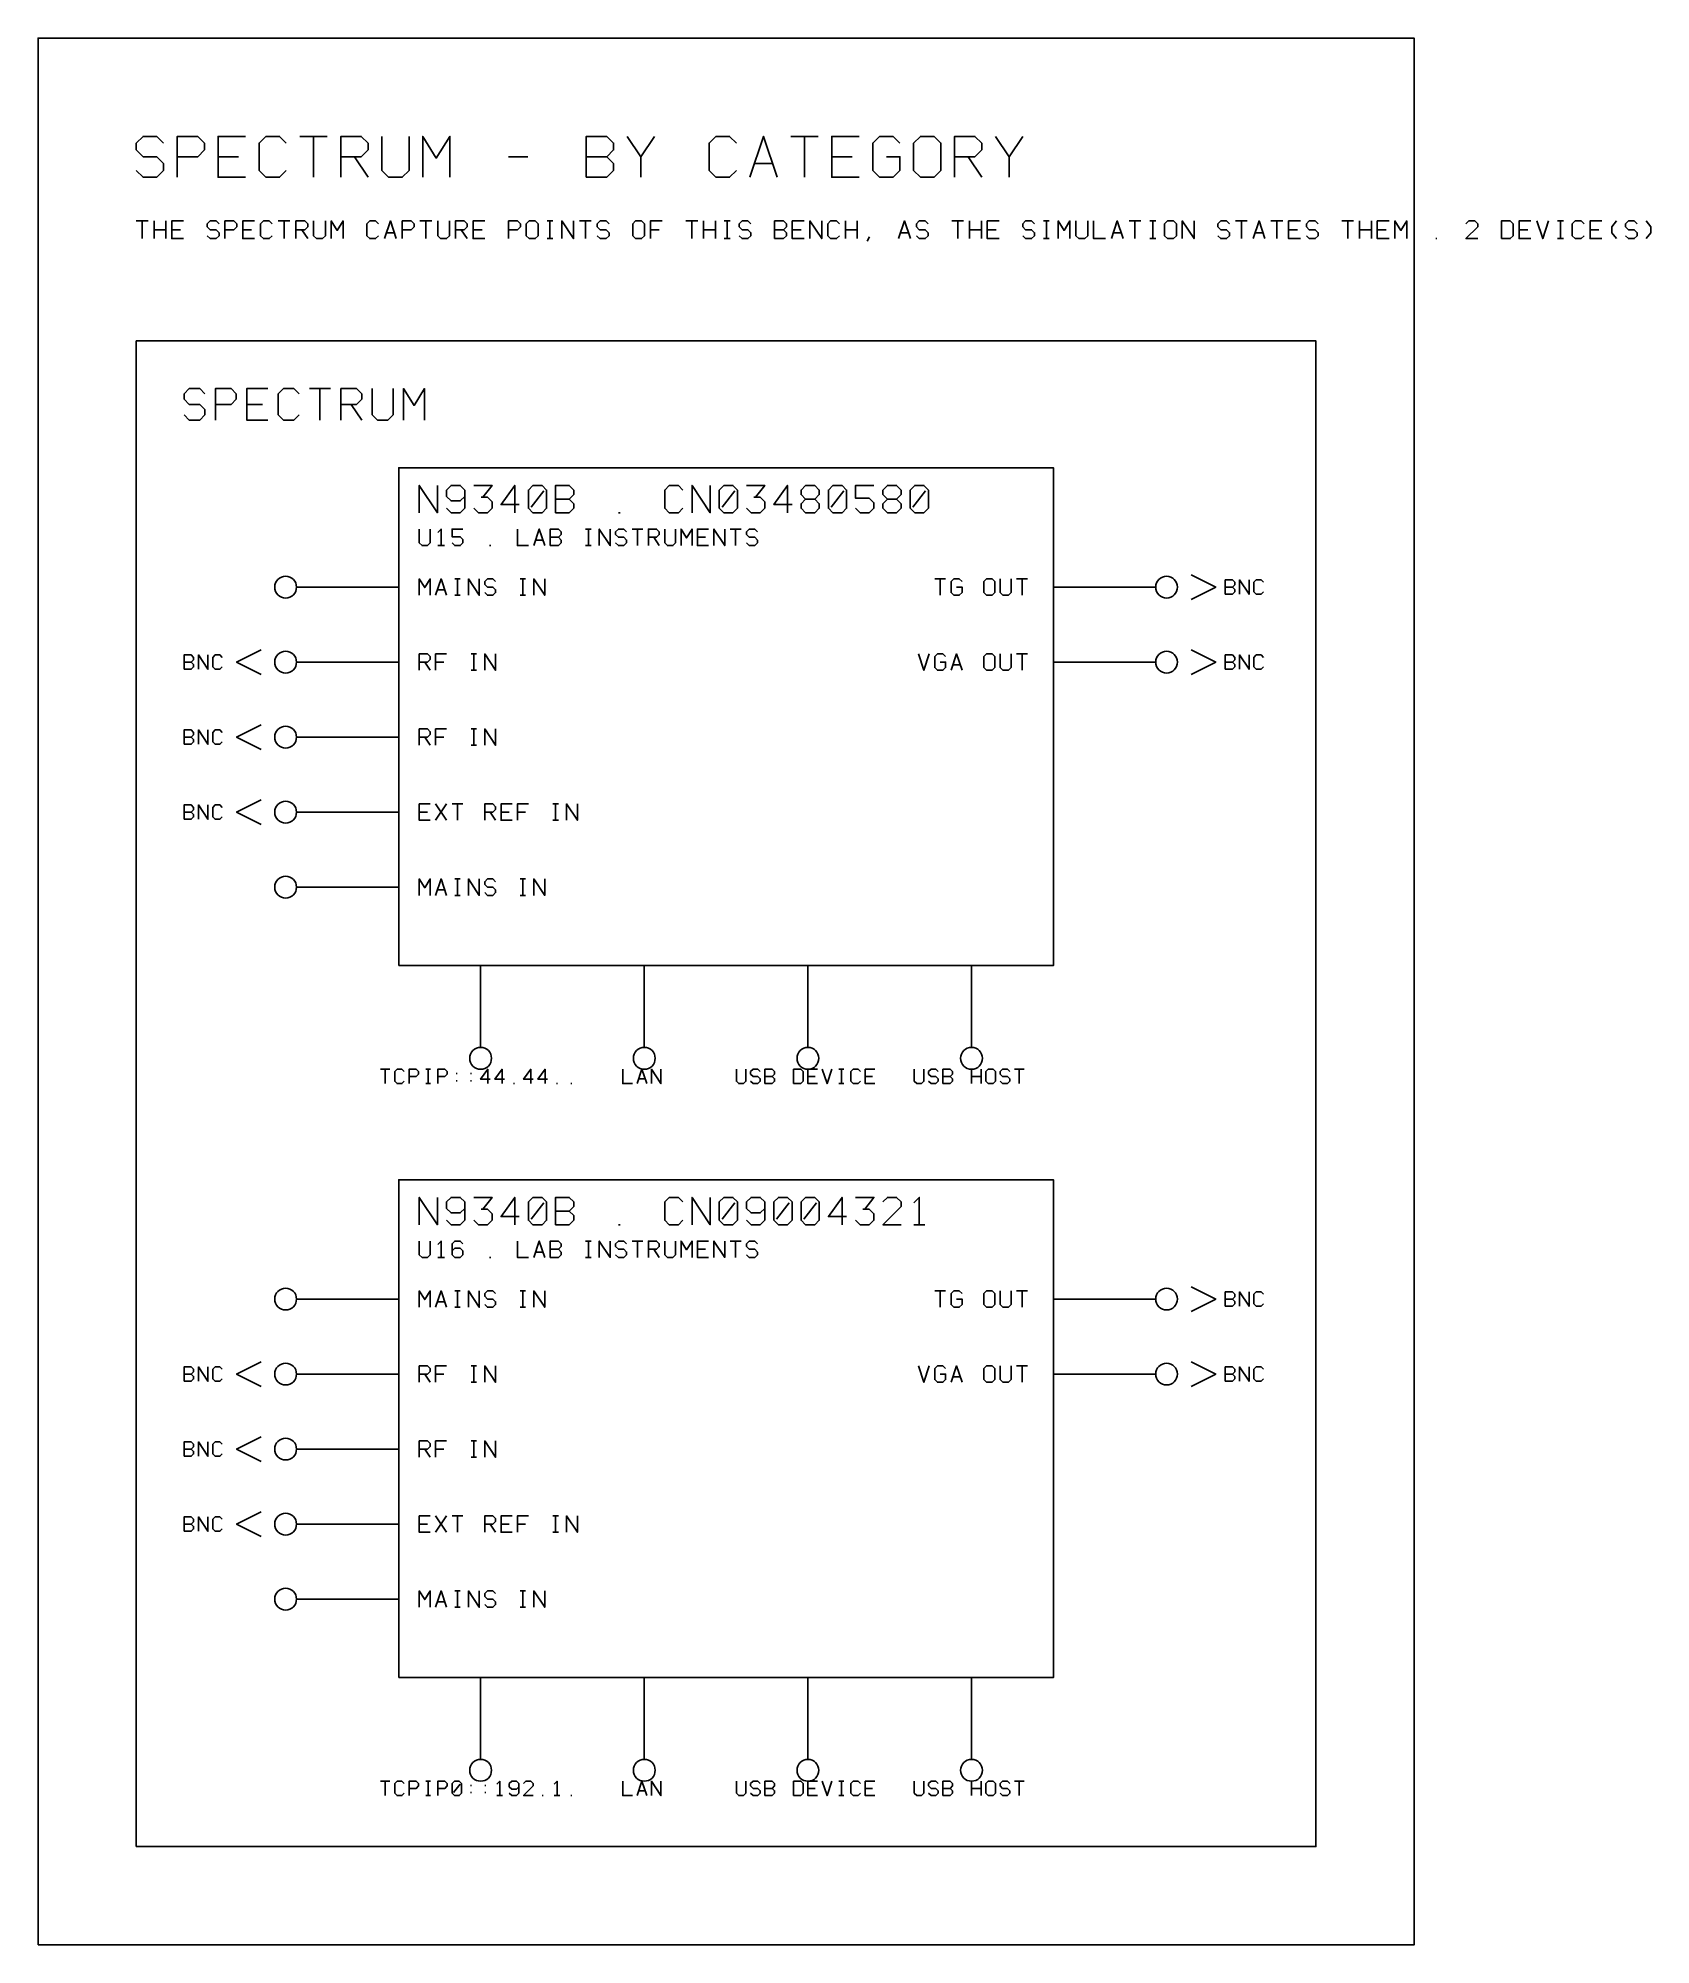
# Model space of a CAD drawing. Header units: millimetres. Extents: x 10 to 246, y 10 to 289.
import ezdxf

# ---------------------------------------------------------------- set-up
doc = ezdxf.new("R2010")
doc.units = ezdxf.units.MM
for name, color, linetype, lineweight in [('DEVICE', 7, 'CONTINUOUS', 25), ('GROUP', 6, 'CONTINUOUS', 25), ('LABEL', 8, 'CONTINUOUS', 25), ('POINT', 4, 'CONTINUOUS', 25), ('PORT_BUS', 5, 'CONTINUOUS', 25), ('PORT_IN', 3, 'CONTINUOUS', 25), ('PORT_OUT', 30, 'CONTINUOUS', 25), ('PORTAL', 2, 'CONTINUOUS', 25), ('SHEET', 7, 'CONTINUOUS', 25)]:
    doc.layers.add(name, color=color, linetype=linetype, lineweight=lineweight)

msp = doc.modelspace()

# ---------------------------------------------------------------- linework, layer by layer
at = {"layer": 'DEVICE'}
for points in [[(62.5, 153.2), (158.5, 153.2), (158.5, 226.2), (62.5, 226.2)], [(62.5, 48.8), (158.5, 48.8), (158.5, 121.8), (62.5, 121.8)]]:
    msp.add_lwpolyline(points, close=True, dxfattribs=at)
at = {"layer": 'GROUP'}
msp.add_lwpolyline([(24, 24), (197, 24), (197, 244.8), (24, 244.8)], close=True, dxfattribs=at)
for points in [[(34.066667, 237.033333), (33.3, 237.8), (31.766667, 237.8), (31, 237.033333), (31, 236.266667), (31.766667, 235.5), (33.3, 235.5), (34.066667, 234.733333), (34.066667, 233.966667), (33.3, 233.2), (31.766667, 233.2), (31, 233.966667)], [(35.6, 233.2), (35.6, 237.8), (37.9, 237.8), (38.666667, 237.033333), (38.666667, 236.266667), (37.9, 235.5), (35.6, 235.5)], [(43.266667, 237.8), (40.2, 237.8), (40.2, 233.2), (43.266667, 233.2)], [(47.866667, 237.033333), (47.1, 237.8), (45.566667, 237.8), (44.8, 237.033333), (44.8, 233.966667), (45.566667, 233.2), (47.1, 233.2), (47.866667, 233.966667)], [(49.4, 237.8), (52.466667, 237.8)], [(50.933333, 237.8), (50.933333, 233.2)], [(54, 233.2), (54, 237.8), (56.3, 237.8), (57.066667, 237.033333), (57.066667, 236.266667), (56.3, 235.5), (54, 235.5)], [(58.6, 237.8), (58.6, 233.966667), (59.366667, 233.2), (60.9, 233.2), (61.666667, 233.966667), (61.666667, 237.8)], [(63.2, 233.2), (63.2, 237.8), (64.733333, 235.346667), (66.266667, 237.8), (66.266667, 233.2)], [(40.2, 235.5), (42.5, 235.5)], [(55.533333, 235.5), (57.066667, 233.2)]]:
    msp.add_lwpolyline(points, dxfattribs=at)
at = {"layer": 'LABEL'}
for points in [[(65.5, 219.6), (65.5, 223.6), (68.166667, 219.6), (68.166667, 223.6)], [(69.5, 220.266667), (70.166667, 219.6), (71.5, 219.6), (72.166667, 220.266667), (72.166667, 222.933333), (71.5, 223.6), (70.166667, 223.6), (69.5, 222.933333), (69.5, 222), (70.166667, 221.333333), (71.5, 221.333333), (72.166667, 222)], [(73.5, 223.6), (76.166667, 223.6), (74.833333, 221.866667)], [(74.566667, 221.866667), (75.5, 221.866667), (76.166667, 221.2), (76.166667, 220.266667), (75.5, 219.6), (74.166667, 219.6), (73.5, 220.266667)], [(79.5, 219.6), (79.5, 223.6), (77.5, 220.8), (80.166667, 220.8)], [(82.166667, 219.6), (83.5, 219.6), (84.166667, 220.266667), (84.166667, 222.933333), (83.5, 223.6), (82.166667, 223.6), (81.5, 222.933333), (81.5, 220.266667), (82.166667, 219.6)], [(81.9, 220.4), (83.766667, 222.8)], [(85.5, 219.6), (85.5, 223.6), (87.5, 223.6), (88.166667, 222.933333), (88.166667, 222.266667), (87.5, 221.6), (85.5, 221.6)], [(87.5, 221.6), (88.166667, 220.933333), (88.166667, 220.266667), (87.5, 219.6), (85.5, 219.6)], [(104.166667, 222.933333), (103.5, 223.6), (102.166667, 223.6), (101.5, 222.933333), (101.5, 220.266667), (102.166667, 219.6), (103.5, 219.6), (104.166667, 220.266667)], [(105.5, 219.6), (105.5, 223.6), (108.166667, 219.6), (108.166667, 223.6)], [(110.166667, 219.6), (111.5, 219.6), (112.166667, 220.266667), (112.166667, 222.933333), (111.5, 223.6), (110.166667, 223.6), (109.5, 222.933333), (109.5, 220.266667), (110.166667, 219.6)], [(109.9, 220.4), (111.766667, 222.8)], [(113.5, 223.6), (116.166667, 223.6), (114.833333, 221.866667)], [(114.566667, 221.866667), (115.5, 221.866667), (116.166667, 221.2), (116.166667, 220.266667), (115.5, 219.6), (114.166667, 219.6), (113.5, 220.266667)], [(119.5, 219.6), (119.5, 223.6), (117.5, 220.8), (120.166667, 220.8)], [(122.166667, 221.6), (121.5, 222.266667), (121.5, 222.933333), (122.166667, 223.6), (123.5, 223.6), (124.166667, 222.933333), (124.166667, 222.266667), (123.5, 221.6), (122.166667, 221.6), (121.5, 220.933333), (121.5, 220.266667), (122.166667, 219.6), (123.5, 219.6), (124.166667, 220.266667), (124.166667, 220.933333), (123.5, 221.6)], [(126.166667, 219.6), (127.5, 219.6), (128.166667, 220.266667), (128.166667, 222.933333), (127.5, 223.6), (126.166667, 223.6), (125.5, 222.933333), (125.5, 220.266667), (126.166667, 219.6)], [(125.9, 220.4), (127.766667, 222.8)], [(132.166667, 223.6), (129.5, 223.6), (129.5, 221.733333), (131.5, 221.733333), (132.166667, 221.066667), (132.166667, 220.266667), (131.5, 219.6), (130.166667, 219.6), (129.5, 220.266667)], [(134.166667, 221.6), (133.5, 222.266667), (133.5, 222.933333), (134.166667, 223.6), (135.5, 223.6), (136.166667, 222.933333), (136.166667, 222.266667), (135.5, 221.6), (134.166667, 221.6), (133.5, 220.933333), (133.5, 220.266667), (134.166667, 219.6), (135.5, 219.6), (136.166667, 220.266667), (136.166667, 220.933333), (135.5, 221.6)], [(138.166667, 219.6), (139.5, 219.6), (140.166667, 220.266667), (140.166667, 222.933333), (139.5, 223.6), (138.166667, 223.6), (137.5, 222.933333), (137.5, 220.266667), (138.166667, 219.6)], [(137.9, 220.4), (139.766667, 222.8)], [(94.7, 219.6), (94.966667, 219.6)], [(65.5, 217.2), (65.5, 215.2), (65.9, 214.8), (66.7, 214.8), (67.1, 215.2), (67.1, 217.2)], [(68.22, 216.72), (68.7, 217.2), (68.7, 214.8)], [(71.9, 217.2), (70.3, 217.2), (70.3, 216.08), (71.5, 216.08), (71.9, 215.68), (71.9, 215.2), (71.5, 214.8), (70.7, 214.8), (70.3, 215.2)], [(79.9, 217.2), (79.9, 214.8), (81.5, 214.8)], [(82.3, 214.8), (83.1, 217.2), (83.9, 214.8)], [(82.58, 215.6), (83.62, 215.6)], [(84.7, 214.8), (84.7, 217.2), (85.9, 217.2), (86.3, 216.8), (86.3, 216.4), (85.9, 216), (84.7, 216)], [(85.9, 216), (86.3, 215.6), (86.3, 215.2), (85.9, 214.8), (84.7, 214.8)], [(89.9, 217.2), (90.7, 217.2)], [(90.3, 214.8), (90.3, 217.2)], [(91.9, 214.8), (91.9, 217.2), (93.5, 214.8), (93.5, 217.2)], [(95.9, 216.8), (95.5, 217.2), (94.7, 217.2), (94.3, 216.8), (94.3, 216.4), (94.7, 216), (95.5, 216), (95.9, 215.6), (95.9, 215.2), (95.5, 214.8), (94.7, 214.8), (94.3, 215.2)], [(96.7, 217.2), (98.3, 217.2)], [(97.5, 217.2), (97.5, 214.8)], [(99.1, 214.8), (99.1, 217.2), (100.3, 217.2), (100.7, 216.8), (100.7, 216.4), (100.3, 216), (99.1, 216)], [(99.9, 216), (100.7, 214.8)], [(101.5, 217.2), (101.5, 215.2), (101.9, 214.8), (102.7, 214.8), (103.1, 215.2), (103.1, 217.2)], [(103.9, 214.8), (103.9, 217.2), (104.7, 215.92), (105.5, 217.2), (105.5, 214.8)], [(107.9, 217.2), (106.3, 217.2), (106.3, 214.8), (107.9, 214.8)], [(106.3, 216), (107.5, 216)], [(108.7, 214.8), (108.7, 217.2), (110.3, 214.8), (110.3, 217.2)], [(111.1, 217.2), (112.7, 217.2)], [(111.9, 217.2), (111.9, 214.8)], [(115.1, 216.8), (114.7, 217.2), (113.9, 217.2), (113.5, 216.8), (113.5, 216.4), (113.9, 216), (114.7, 216), (115.1, 215.6), (115.1, 215.2), (114.7, 214.8), (113.9, 214.8), (113.5, 215.2)], [(68.22, 214.8), (69.18, 214.8)], [(75.82, 214.8), (75.98, 214.8)], [(89.9, 214.8), (90.7, 214.8)], [(65.5, 207.5), (65.5, 209.9), (66.3, 208.62), (67.1, 209.9), (67.1, 207.5)], [(67.9, 207.5), (68.7, 209.9), (69.5, 207.5)], [(70.7, 209.9), (71.5, 209.9)], [(71.1, 207.5), (71.1, 209.9)], [(72.7, 207.5), (72.7, 209.9), (74.3, 207.5), (74.3, 209.9)], [(76.7, 209.5), (76.3, 209.9), (75.5, 209.9), (75.1, 209.5), (75.1, 209.1), (75.5, 208.7), (76.3, 208.7), (76.7, 208.3), (76.7, 207.9), (76.3, 207.5), (75.5, 207.5), (75.1, 207.9)], [(80.3, 209.9), (81.1, 209.9)], [(80.7, 207.5), (80.7, 209.9)], [(82.3, 207.5), (82.3, 209.9), (83.9, 207.5), (83.9, 209.9)], [(141.1, 209.9), (142.7, 209.9)], [(141.9, 209.9), (141.9, 207.5)], [(145.1, 209.5), (144.7, 209.9), (143.9, 209.9), (143.5, 209.5), (143.5, 207.9), (143.9, 207.5), (144.7, 207.5), (145.1, 207.9), (145.1, 208.7), (144.3, 208.7)], [(148.7, 207.5), (149.5, 207.5), (149.9, 207.9), (149.9, 209.5), (149.5, 209.9), (148.7, 209.9), (148.3, 209.5), (148.3, 207.9), (148.7, 207.5)], [(150.7, 209.9), (150.7, 207.9), (151.1, 207.5), (151.9, 207.5), (152.3, 207.9), (152.3, 209.9)], [(153.1, 209.9), (154.7, 209.9)], [(153.9, 209.9), (153.9, 207.5)], [(68.18, 208.3), (69.22, 208.3)], [(70.7, 207.5), (71.5, 207.5)], [(80.3, 207.5), (81.1, 207.5)], [(65.5, 196.5), (65.5, 198.9), (66.7, 198.9), (67.1, 198.5), (67.1, 198.1), (66.7, 197.7), (65.5, 197.7)], [(69.5, 198.9), (67.9, 198.9), (67.9, 196.5)], [(73.1, 198.9), (73.9, 198.9)], [(73.5, 196.5), (73.5, 198.9)], [(75.1, 196.5), (75.1, 198.9), (76.7, 196.5), (76.7, 198.9)], [(138.7, 198.9), (139.5, 196.5), (140.3, 198.9)], [(142.7, 198.5), (142.3, 198.9), (141.5, 198.9), (141.1, 198.5), (141.1, 196.9), (141.5, 196.5), (142.3, 196.5), (142.7, 196.9), (142.7, 197.7), (141.9, 197.7)], [(143.5, 196.5), (144.3, 198.9), (145.1, 196.5)], [(148.7, 196.5), (149.5, 196.5), (149.9, 196.9), (149.9, 198.5), (149.5, 198.9), (148.7, 198.9), (148.3, 198.5), (148.3, 196.9), (148.7, 196.5)], [(150.7, 198.9), (150.7, 196.9), (151.1, 196.5), (151.9, 196.5), (152.3, 196.9), (152.3, 198.9)], [(153.1, 198.9), (154.7, 198.9)], [(153.9, 198.9), (153.9, 196.5)], [(66.3, 197.7), (67.1, 196.5)], [(67.9, 197.7), (69.1, 197.7)], [(73.1, 196.5), (73.9, 196.5)], [(143.78, 197.3), (144.82, 197.3)], [(65.5, 185.5), (65.5, 187.9), (66.7, 187.9), (67.1, 187.5), (67.1, 187.1), (66.7, 186.7), (65.5, 186.7)], [(69.5, 187.9), (67.9, 187.9), (67.9, 185.5)], [(73.1, 187.9), (73.9, 187.9)], [(73.5, 185.5), (73.5, 187.9)], [(75.1, 185.5), (75.1, 187.9), (76.7, 185.5), (76.7, 187.9)], [(66.3, 186.7), (67.1, 185.5)], [(67.9, 186.7), (69.1, 186.7)], [(73.1, 185.5), (73.9, 185.5)], [(67.1, 176.9), (65.5, 176.9), (65.5, 174.5), (67.1, 174.5)], [(67.9, 174.5), (69.5, 176.9)], [(67.9, 176.9), (69.5, 174.5)], [(70.3, 176.9), (71.9, 176.9)], [(71.1, 176.9), (71.1, 174.5)], [(75.1, 174.5), (75.1, 176.9), (76.3, 176.9), (76.7, 176.5), (76.7, 176.1), (76.3, 175.7), (75.1, 175.7)], [(79.1, 176.9), (77.5, 176.9), (77.5, 174.5), (79.1, 174.5)], [(81.5, 176.9), (79.9, 176.9), (79.9, 174.5)], [(85.1, 176.9), (85.9, 176.9)], [(85.5, 174.5), (85.5, 176.9)], [(87.1, 174.5), (87.1, 176.9), (88.7, 174.5), (88.7, 176.9)], [(65.5, 175.7), (66.7, 175.7)], [(75.9, 175.7), (76.7, 174.5)], [(77.5, 175.7), (78.7, 175.7)], [(79.9, 175.7), (81.1, 175.7)], [(85.1, 174.5), (85.9, 174.5)], [(65.5, 163.5), (65.5, 165.9), (66.3, 164.62), (67.1, 165.9), (67.1, 163.5)], [(67.9, 163.5), (68.7, 165.9), (69.5, 163.5)], [(70.7, 165.9), (71.5, 165.9)], [(71.1, 163.5), (71.1, 165.9)], [(72.7, 163.5), (72.7, 165.9), (74.3, 163.5), (74.3, 165.9)], [(76.7, 165.5), (76.3, 165.9), (75.5, 165.9), (75.1, 165.5), (75.1, 165.1), (75.5, 164.7), (76.3, 164.7), (76.7, 164.3), (76.7, 163.9), (76.3, 163.5), (75.5, 163.5), (75.1, 163.9)], [(80.3, 165.9), (81.1, 165.9)], [(80.7, 163.5), (80.7, 165.9)], [(82.3, 163.5), (82.3, 165.9), (83.9, 163.5), (83.9, 165.9)], [(68.18, 164.3), (69.22, 164.3)], [(70.7, 163.5), (71.5, 163.5)], [(80.3, 163.5), (81.1, 163.5)], [(59.8, 138), (61.2, 138)], [(60.5, 138), (60.5, 135.9)], [(63.3, 137.65), (62.95, 138), (62.25, 138), (61.9, 137.65), (61.9, 136.25), (62.25, 135.9), (62.95, 135.9), (63.3, 136.25)], [(64, 135.9), (64, 138), (65.05, 138), (65.4, 137.65), (65.4, 137.3), (65.05, 136.95), (64, 136.95)], [(66.45, 138), (67.15, 138)], [(66.8, 135.9), (66.8, 138)], [(68.2, 135.9), (68.2, 138), (69.25, 138), (69.6, 137.65), (69.6, 137.3), (69.25, 136.95), (68.2, 136.95)], [(70.93, 137.37), (71.07, 137.37)], [(73.03, 137.37), (73.17, 137.37)], [(75.55, 135.9), (75.55, 138), (74.5, 136.53), (75.9, 136.53)], [(77.65, 135.9), (77.65, 138), (76.6, 136.53), (78, 136.53)], [(81.85, 135.9), (81.85, 138), (80.8, 136.53), (82.2, 136.53)], [(83.95, 135.9), (83.95, 138), (82.9, 136.53), (84.3, 136.53)], [(95.35, 138), (95.35, 135.9), (96.75, 135.9)], [(97.45, 135.9), (98.15, 138), (98.85, 135.9)], [(99.55, 135.9), (99.55, 138), (100.95, 135.9), (100.95, 138)], [(112, 138), (112, 136.25), (112.35, 135.9), (113.05, 135.9), (113.4, 136.25), (113.4, 138)], [(115.5, 137.65), (115.15, 138), (114.45, 138), (114.1, 137.65), (114.1, 137.3), (114.45, 136.95), (115.15, 136.95), (115.5, 136.6), (115.5, 136.25), (115.15, 135.9), (114.45, 135.9), (114.1, 136.25)], [(116.2, 135.9), (116.2, 138), (117.25, 138), (117.6, 137.65), (117.6, 137.3), (117.25, 136.95), (116.2, 136.95)], [(120.4, 135.9), (120.4, 138), (121.45, 138), (121.8, 137.65), (121.8, 136.25), (121.45, 135.9), (120.4, 135.9)], [(123.9, 138), (122.5, 138), (122.5, 135.9), (123.9, 135.9)], [(124.6, 138), (125.3, 135.9), (126, 138)], [(127.05, 138), (127.75, 138)], [(127.4, 135.9), (127.4, 138)], [(130.2, 137.65), (129.85, 138), (129.15, 138), (128.8, 137.65), (128.8, 136.25), (129.15, 135.9), (129.85, 135.9), (130.2, 136.25)], [(132.3, 138), (130.9, 138), (130.9, 135.9), (132.3, 135.9)], [(138.1, 138), (138.1, 136.25), (138.45, 135.9), (139.15, 135.9), (139.5, 136.25), (139.5, 138)], [(141.6, 137.65), (141.25, 138), (140.55, 138), (140.2, 137.65), (140.2, 137.3), (140.55, 136.95), (141.25, 136.95), (141.6, 136.6), (141.6, 136.25), (141.25, 135.9), (140.55, 135.9), (140.2, 136.25)], [(142.3, 135.9), (142.3, 138), (143.35, 138), (143.7, 137.65), (143.7, 137.3), (143.35, 136.95), (142.3, 136.95)], [(146.5, 135.9), (146.5, 138)], [(147.9, 135.9), (147.9, 138)], [(148.95, 135.9), (149.65, 135.9), (150, 136.25), (150, 137.65), (149.65, 138), (148.95, 138), (148.6, 137.65), (148.6, 136.25), (148.95, 135.9)], [(152.1, 137.65), (151.75, 138), (151.05, 138), (150.7, 137.65), (150.7, 137.3), (151.05, 136.95), (151.75, 136.95), (152.1, 136.6), (152.1, 136.25), (151.75, 135.9), (151.05, 135.9), (150.7, 136.25)], [(152.8, 138), (154.2, 138)], [(153.5, 138), (153.5, 135.9)], [(66.45, 135.9), (67.15, 135.9)], [(70.93, 136.32), (71.07, 136.32)], [(73.03, 136.32), (73.17, 136.32)], [(79.33, 135.9), (79.47, 135.9)], [(85.63, 135.9), (85.77, 135.9)], [(87.73, 135.9), (87.87, 135.9)], [(97.695, 136.6), (98.605, 136.6)], [(117.25, 136.95), (117.6, 136.6), (117.6, 136.25), (117.25, 135.9), (116.2, 135.9)], [(122.5, 136.95), (123.55, 136.95)], [(127.05, 135.9), (127.75, 135.9)], [(130.9, 136.95), (131.95, 136.95)], [(143.35, 136.95), (143.7, 136.6), (143.7, 136.25), (143.35, 135.9), (142.3, 135.9)], [(146.5, 136.95), (147.9, 136.95)], [(65.5, 115.2), (65.5, 119.2), (68.166667, 115.2), (68.166667, 119.2)], [(69.5, 115.866667), (70.166667, 115.2), (71.5, 115.2), (72.166667, 115.866667), (72.166667, 118.533333), (71.5, 119.2), (70.166667, 119.2), (69.5, 118.533333), (69.5, 117.6), (70.166667, 116.933333), (71.5, 116.933333), (72.166667, 117.6)], [(73.5, 119.2), (76.166667, 119.2), (74.833333, 117.466667)], [(74.566667, 117.466667), (75.5, 117.466667), (76.166667, 116.8), (76.166667, 115.866667), (75.5, 115.2), (74.166667, 115.2), (73.5, 115.866667)], [(79.5, 115.2), (79.5, 119.2), (77.5, 116.4), (80.166667, 116.4)], [(82.166667, 115.2), (83.5, 115.2), (84.166667, 115.866667), (84.166667, 118.533333), (83.5, 119.2), (82.166667, 119.2), (81.5, 118.533333), (81.5, 115.866667), (82.166667, 115.2)], [(81.9, 116), (83.766667, 118.4)], [(85.5, 115.2), (85.5, 119.2), (87.5, 119.2), (88.166667, 118.533333), (88.166667, 117.866667), (87.5, 117.2), (85.5, 117.2)], [(104.166667, 118.533333), (103.5, 119.2), (102.166667, 119.2), (101.5, 118.533333), (101.5, 115.866667), (102.166667, 115.2), (103.5, 115.2), (104.166667, 115.866667)], [(105.5, 115.2), (105.5, 119.2), (108.166667, 115.2), (108.166667, 119.2)], [(110.166667, 115.2), (111.5, 115.2), (112.166667, 115.866667), (112.166667, 118.533333), (111.5, 119.2), (110.166667, 119.2), (109.5, 118.533333), (109.5, 115.866667), (110.166667, 115.2)], [(109.9, 116), (111.766667, 118.4)], [(113.5, 115.866667), (114.166667, 115.2), (115.5, 115.2), (116.166667, 115.866667), (116.166667, 118.533333), (115.5, 119.2), (114.166667, 119.2), (113.5, 118.533333), (113.5, 117.6), (114.166667, 116.933333), (115.5, 116.933333), (116.166667, 117.6)], [(118.166667, 115.2), (119.5, 115.2), (120.166667, 115.866667), (120.166667, 118.533333), (119.5, 119.2), (118.166667, 119.2), (117.5, 118.533333), (117.5, 115.866667), (118.166667, 115.2)], [(117.9, 116), (119.766667, 118.4)], [(122.166667, 115.2), (123.5, 115.2), (124.166667, 115.866667), (124.166667, 118.533333), (123.5, 119.2), (122.166667, 119.2), (121.5, 118.533333), (121.5, 115.866667), (122.166667, 115.2)], [(121.9, 116), (123.766667, 118.4)], [(127.5, 115.2), (127.5, 119.2), (125.5, 116.4), (128.166667, 116.4)], [(129.5, 119.2), (132.166667, 119.2), (130.833333, 117.466667)], [(130.566667, 117.466667), (131.5, 117.466667), (132.166667, 116.8), (132.166667, 115.866667), (131.5, 115.2), (130.166667, 115.2), (129.5, 115.866667)], [(133.5, 118.533333), (134.166667, 119.2), (135.5, 119.2), (136.166667, 118.533333), (136.166667, 117.866667), (133.5, 115.2), (136.166667, 115.2)], [(138.033333, 118.4), (138.833333, 119.2), (138.833333, 115.2)], [(87.5, 117.2), (88.166667, 116.533333), (88.166667, 115.866667), (87.5, 115.2), (85.5, 115.2)], [(94.7, 115.2), (94.966667, 115.2)], [(138.033333, 115.2), (139.633333, 115.2)], [(65.5, 112.8), (65.5, 110.8), (65.9, 110.4), (66.7, 110.4), (67.1, 110.8), (67.1, 112.8)], [(68.22, 112.32), (68.7, 112.8), (68.7, 110.4)], [(71.9, 112.4), (71.5, 112.8), (70.7, 112.8), (70.3, 112.4), (70.3, 110.8), (70.7, 110.4), (71.5, 110.4), (71.9, 110.8), (71.9, 111.36), (71.5, 111.76), (70.7, 111.76), (70.3, 111.36)], [(79.9, 112.8), (79.9, 110.4), (81.5, 110.4)], [(82.3, 110.4), (83.1, 112.8), (83.9, 110.4)], [(84.7, 110.4), (84.7, 112.8), (85.9, 112.8), (86.3, 112.4), (86.3, 112), (85.9, 111.6), (84.7, 111.6)], [(89.9, 112.8), (90.7, 112.8)], [(90.3, 110.4), (90.3, 112.8)], [(91.9, 110.4), (91.9, 112.8), (93.5, 110.4), (93.5, 112.8)], [(95.9, 112.4), (95.5, 112.8), (94.7, 112.8), (94.3, 112.4), (94.3, 112), (94.7, 111.6), (95.5, 111.6), (95.9, 111.2), (95.9, 110.8), (95.5, 110.4), (94.7, 110.4), (94.3, 110.8)], [(96.7, 112.8), (98.3, 112.8)], [(97.5, 112.8), (97.5, 110.4)], [(99.1, 110.4), (99.1, 112.8), (100.3, 112.8), (100.7, 112.4), (100.7, 112), (100.3, 111.6), (99.1, 111.6)], [(101.5, 112.8), (101.5, 110.8), (101.9, 110.4), (102.7, 110.4), (103.1, 110.8), (103.1, 112.8)], [(103.9, 110.4), (103.9, 112.8), (104.7, 111.52), (105.5, 112.8), (105.5, 110.4)], [(107.9, 112.8), (106.3, 112.8), (106.3, 110.4), (107.9, 110.4)], [(108.7, 110.4), (108.7, 112.8), (110.3, 110.4), (110.3, 112.8)], [(111.1, 112.8), (112.7, 112.8)], [(111.9, 112.8), (111.9, 110.4)], [(115.1, 112.4), (114.7, 112.8), (113.9, 112.8), (113.5, 112.4), (113.5, 112), (113.9, 111.6), (114.7, 111.6), (115.1, 111.2), (115.1, 110.8), (114.7, 110.4), (113.9, 110.4), (113.5, 110.8)], [(68.22, 110.4), (69.18, 110.4)], [(75.82, 110.4), (75.98, 110.4)], [(82.58, 111.2), (83.62, 111.2)], [(85.9, 111.6), (86.3, 111.2), (86.3, 110.8), (85.9, 110.4), (84.7, 110.4)], [(89.9, 110.4), (90.7, 110.4)], [(99.9, 111.6), (100.7, 110.4)], [(106.3, 111.6), (107.5, 111.6)], [(65.5, 103.1), (65.5, 105.5), (66.3, 104.22), (67.1, 105.5), (67.1, 103.1)], [(67.9, 103.1), (68.7, 105.5), (69.5, 103.1)], [(68.18, 103.9), (69.22, 103.9)], [(70.7, 105.5), (71.5, 105.5)], [(71.1, 103.1), (71.1, 105.5)], [(72.7, 103.1), (72.7, 105.5), (74.3, 103.1), (74.3, 105.5)], [(76.7, 105.1), (76.3, 105.5), (75.5, 105.5), (75.1, 105.1), (75.1, 104.7), (75.5, 104.3), (76.3, 104.3), (76.7, 103.9), (76.7, 103.5), (76.3, 103.1), (75.5, 103.1), (75.1, 103.5)], [(80.3, 105.5), (81.1, 105.5)], [(80.7, 103.1), (80.7, 105.5)], [(82.3, 103.1), (82.3, 105.5), (83.9, 103.1), (83.9, 105.5)], [(141.1, 105.5), (142.7, 105.5)], [(141.9, 105.5), (141.9, 103.1)], [(145.1, 105.1), (144.7, 105.5), (143.9, 105.5), (143.5, 105.1), (143.5, 103.5), (143.9, 103.1), (144.7, 103.1), (145.1, 103.5), (145.1, 104.3), (144.3, 104.3)], [(148.7, 103.1), (149.5, 103.1), (149.9, 103.5), (149.9, 105.1), (149.5, 105.5), (148.7, 105.5), (148.3, 105.1), (148.3, 103.5), (148.7, 103.1)], [(150.7, 105.5), (150.7, 103.5), (151.1, 103.1), (151.9, 103.1), (152.3, 103.5), (152.3, 105.5)], [(153.1, 105.5), (154.7, 105.5)], [(153.9, 105.5), (153.9, 103.1)], [(70.7, 103.1), (71.5, 103.1)], [(80.3, 103.1), (81.1, 103.1)], [(65.5, 92.1), (65.5, 94.5), (66.7, 94.5), (67.1, 94.1), (67.1, 93.7), (66.7, 93.3), (65.5, 93.3)], [(66.3, 93.3), (67.1, 92.1)], [(69.5, 94.5), (67.9, 94.5), (67.9, 92.1)], [(67.9, 93.3), (69.1, 93.3)], [(73.1, 94.5), (73.9, 94.5)], [(73.5, 92.1), (73.5, 94.5)], [(75.1, 92.1), (75.1, 94.5), (76.7, 92.1), (76.7, 94.5)], [(138.7, 94.5), (139.5, 92.1), (140.3, 94.5)], [(142.7, 94.1), (142.3, 94.5), (141.5, 94.5), (141.1, 94.1), (141.1, 92.5), (141.5, 92.1), (142.3, 92.1), (142.7, 92.5), (142.7, 93.3), (141.9, 93.3)], [(143.5, 92.1), (144.3, 94.5), (145.1, 92.1)], [(143.78, 92.9), (144.82, 92.9)], [(148.7, 92.1), (149.5, 92.1), (149.9, 92.5), (149.9, 94.1), (149.5, 94.5), (148.7, 94.5), (148.3, 94.1), (148.3, 92.5), (148.7, 92.1)], [(150.7, 94.5), (150.7, 92.5), (151.1, 92.1), (151.9, 92.1), (152.3, 92.5), (152.3, 94.5)], [(153.1, 94.5), (154.7, 94.5)], [(153.9, 94.5), (153.9, 92.1)], [(73.1, 92.1), (73.9, 92.1)], [(65.5, 81.1), (65.5, 83.5), (66.7, 83.5), (67.1, 83.1), (67.1, 82.7), (66.7, 82.3), (65.5, 82.3)], [(66.3, 82.3), (67.1, 81.1)], [(69.5, 83.5), (67.9, 83.5), (67.9, 81.1)], [(67.9, 82.3), (69.1, 82.3)], [(73.1, 83.5), (73.9, 83.5)], [(73.1, 81.1), (73.9, 81.1)], [(73.5, 81.1), (73.5, 83.5)], [(75.1, 81.1), (75.1, 83.5), (76.7, 81.1), (76.7, 83.5)], [(67.1, 72.5), (65.5, 72.5), (65.5, 70.1), (67.1, 70.1)], [(65.5, 71.3), (66.7, 71.3)], [(67.9, 70.1), (69.5, 72.5)], [(67.9, 72.5), (69.5, 70.1)], [(70.3, 72.5), (71.9, 72.5)], [(71.1, 72.5), (71.1, 70.1)], [(75.1, 70.1), (75.1, 72.5), (76.3, 72.5), (76.7, 72.1), (76.7, 71.7), (76.3, 71.3), (75.1, 71.3)], [(75.9, 71.3), (76.7, 70.1)], [(79.1, 72.5), (77.5, 72.5), (77.5, 70.1), (79.1, 70.1)], [(77.5, 71.3), (78.7, 71.3)], [(81.5, 72.5), (79.9, 72.5), (79.9, 70.1)], [(79.9, 71.3), (81.1, 71.3)], [(85.1, 72.5), (85.9, 72.5)], [(85.1, 70.1), (85.9, 70.1)], [(85.5, 70.1), (85.5, 72.5)], [(87.1, 70.1), (87.1, 72.5), (88.7, 70.1), (88.7, 72.5)], [(65.5, 59.1), (65.5, 61.5), (66.3, 60.22), (67.1, 61.5), (67.1, 59.1)], [(67.9, 59.1), (68.7, 61.5), (69.5, 59.1)], [(68.18, 59.9), (69.22, 59.9)], [(70.7, 61.5), (71.5, 61.5)], [(70.7, 59.1), (71.5, 59.1)], [(71.1, 59.1), (71.1, 61.5)], [(72.7, 59.1), (72.7, 61.5), (74.3, 59.1), (74.3, 61.5)], [(76.7, 61.1), (76.3, 61.5), (75.5, 61.5), (75.1, 61.1), (75.1, 60.7), (75.5, 60.3), (76.3, 60.3), (76.7, 59.9), (76.7, 59.5), (76.3, 59.1), (75.5, 59.1), (75.1, 59.5)], [(80.3, 61.5), (81.1, 61.5)], [(80.3, 59.1), (81.1, 59.1)], [(80.7, 59.1), (80.7, 61.5)], [(82.3, 59.1), (82.3, 61.5), (83.9, 59.1), (83.9, 61.5)], [(59.8, 33.6), (61.2, 33.6)], [(60.5, 33.6), (60.5, 31.5)], [(63.3, 33.25), (62.95, 33.6), (62.25, 33.6), (61.9, 33.25), (61.9, 31.85), (62.25, 31.5), (62.95, 31.5), (63.3, 31.85)], [(64, 31.5), (64, 33.6), (65.05, 33.6), (65.4, 33.25), (65.4, 32.9), (65.05, 32.55), (64, 32.55)], [(66.45, 33.6), (67.15, 33.6)], [(66.8, 31.5), (66.8, 33.6)], [(68.2, 31.5), (68.2, 33.6), (69.25, 33.6), (69.6, 33.25), (69.6, 32.9), (69.25, 32.55), (68.2, 32.55)], [(70.65, 31.5), (71.35, 31.5), (71.7, 31.85), (71.7, 33.25), (71.35, 33.6), (70.65, 33.6), (70.3, 33.25), (70.3, 31.85), (70.65, 31.5)], [(76.88, 33.18), (77.3, 33.6), (77.3, 31.5)], [(78.7, 31.85), (79.05, 31.5), (79.75, 31.5), (80.1, 31.85), (80.1, 33.25), (79.75, 33.6), (79.05, 33.6), (78.7, 33.25), (78.7, 32.76), (79.05, 32.41), (79.75, 32.41), (80.1, 32.76)], [(80.8, 33.25), (81.15, 33.6), (81.85, 33.6), (82.2, 33.25), (82.2, 32.9), (80.8, 31.5), (82.2, 31.5)], [(85.28, 33.18), (85.7, 33.6), (85.7, 31.5)], [(95.35, 33.6), (95.35, 31.5), (96.75, 31.5)], [(97.45, 31.5), (98.15, 33.6), (98.85, 31.5)], [(99.55, 31.5), (99.55, 33.6), (100.95, 31.5), (100.95, 33.6)], [(112, 33.6), (112, 31.85), (112.35, 31.5), (113.05, 31.5), (113.4, 31.85), (113.4, 33.6)], [(115.5, 33.25), (115.15, 33.6), (114.45, 33.6), (114.1, 33.25), (114.1, 32.9), (114.45, 32.55), (115.15, 32.55), (115.5, 32.2), (115.5, 31.85), (115.15, 31.5), (114.45, 31.5), (114.1, 31.85)], [(116.2, 31.5), (116.2, 33.6), (117.25, 33.6), (117.6, 33.25), (117.6, 32.9), (117.25, 32.55), (116.2, 32.55)], [(120.4, 31.5), (120.4, 33.6), (121.45, 33.6), (121.8, 33.25), (121.8, 31.85), (121.45, 31.5), (120.4, 31.5)], [(123.9, 33.6), (122.5, 33.6), (122.5, 31.5), (123.9, 31.5)], [(124.6, 33.6), (125.3, 31.5), (126, 33.6)], [(127.05, 33.6), (127.75, 33.6)], [(127.4, 31.5), (127.4, 33.6)], [(130.2, 33.25), (129.85, 33.6), (129.15, 33.6), (128.8, 33.25), (128.8, 31.85), (129.15, 31.5), (129.85, 31.5), (130.2, 31.85)], [(132.3, 33.6), (130.9, 33.6), (130.9, 31.5), (132.3, 31.5)], [(138.1, 33.6), (138.1, 31.85), (138.45, 31.5), (139.15, 31.5), (139.5, 31.85), (139.5, 33.6)], [(141.6, 33.25), (141.25, 33.6), (140.55, 33.6), (140.2, 33.25), (140.2, 32.9), (140.55, 32.55), (141.25, 32.55), (141.6, 32.2), (141.6, 31.85), (141.25, 31.5), (140.55, 31.5), (140.2, 31.85)], [(142.3, 31.5), (142.3, 33.6), (143.35, 33.6), (143.7, 33.25), (143.7, 32.9), (143.35, 32.55), (142.3, 32.55)], [(146.5, 31.5), (146.5, 33.6)], [(147.9, 31.5), (147.9, 33.6)], [(148.95, 31.5), (149.65, 31.5), (150, 31.85), (150, 33.25), (149.65, 33.6), (148.95, 33.6), (148.6, 33.25), (148.6, 31.85), (148.95, 31.5)], [(152.1, 33.25), (151.75, 33.6), (151.05, 33.6), (150.7, 33.25), (150.7, 32.9), (151.05, 32.55), (151.75, 32.55), (152.1, 32.2), (152.1, 31.85), (151.75, 31.5), (151.05, 31.5), (150.7, 31.85)], [(152.8, 33.6), (154.2, 33.6)], [(153.5, 33.6), (153.5, 31.5)], [(66.45, 31.5), (67.15, 31.5)], [(70.51, 31.92), (71.49, 33.18)], [(73.03, 32.97), (73.17, 32.97)], [(73.03, 31.92), (73.17, 31.92)], [(75.13, 32.97), (75.27, 32.97)], [(75.13, 31.92), (75.27, 31.92)], [(76.88, 31.5), (77.72, 31.5)], [(83.53, 31.5), (83.67, 31.5)], [(85.28, 31.5), (86.12, 31.5)], [(87.73, 31.5), (87.87, 31.5)], [(97.695, 32.2), (98.605, 32.2)], [(117.25, 32.55), (117.6, 32.2), (117.6, 31.85), (117.25, 31.5), (116.2, 31.5)], [(122.5, 32.55), (123.55, 32.55)], [(127.05, 31.5), (127.75, 31.5)], [(130.9, 32.55), (131.95, 32.55)], [(143.35, 32.55), (143.7, 32.2), (143.7, 31.85), (143.35, 31.5), (142.3, 31.5)], [(146.5, 32.55), (147.9, 32.55)]]:
    msp.add_lwpolyline(points, dxfattribs=at)
at = {"layer": 'POINT'}
for centre in [(45.9, 208.7), (175.1, 208.7), (45.9, 197.7), (175.1, 197.7), (45.9, 186.7), (45.9, 175.7), (45.9, 164.7), (74.5, 139.6), (98.5, 139.6), (122.5, 139.6), (146.5, 139.6), (45.9, 104.3), (175.1, 104.3), (45.9, 93.3), (175.1, 93.3), (45.9, 82.3), (45.9, 71.3), (45.9, 60.3), (74.5, 35.2), (98.5, 35.2), (122.5, 35.2), (146.5, 35.2)]:
    msp.add_circle(centre, 1.6, dxfattribs=at)
at = {"layer": 'PORT_BUS'}
for p, q in [((74.5, 153.2), (74.5, 141.2)), ((98.5, 153.2), (98.5, 141.2)), ((122.5, 153.2), (122.5, 141.2)), ((146.5, 153.2), (146.5, 141.2)), ((74.5, 48.8), (74.5, 36.8)), ((98.5, 48.8), (98.5, 36.8)), ((122.5, 48.8), (122.5, 36.8)), ((146.5, 48.8), (146.5, 36.8))]:
    msp.add_line(p, q, dxfattribs=at)
at = {"layer": 'PORT_IN'}
for p, q in [((62.5, 208.7), (47.5, 208.7)), ((62.5, 197.7), (47.5, 197.7)), ((62.5, 186.7), (47.5, 186.7)), ((62.5, 175.7), (47.5, 175.7)), ((62.5, 164.7), (47.5, 164.7)), ((62.5, 104.3), (47.5, 104.3)), ((62.5, 93.3), (47.5, 93.3)), ((62.5, 82.3), (47.5, 82.3)), ((62.5, 71.3), (47.5, 71.3)), ((62.5, 60.3), (47.5, 60.3))]:
    msp.add_line(p, q, dxfattribs=at)
at = {"layer": 'PORT_OUT'}
for p, q in [((158.5, 208.7), (173.5, 208.7)), ((158.5, 197.7), (173.5, 197.7)), ((158.5, 104.3), (173.5, 104.3)), ((158.5, 93.3), (173.5, 93.3))]:
    msp.add_line(p, q, dxfattribs=at)
at = {"layer": 'PORTAL'}
for points in [[(178.7, 210.5), (182.3, 208.7), (178.7, 206.9)], [(183.7, 207.65), (183.7, 209.75), (184.75, 209.75), (185.1, 209.4), (185.1, 209.05), (184.75, 208.7), (183.7, 208.7)], [(185.8, 207.65), (185.8, 209.75), (187.2, 207.65), (187.2, 209.75)], [(189.3, 209.4), (188.95, 209.75), (188.25, 209.75), (187.9, 209.4), (187.9, 208), (188.25, 207.65), (188.95, 207.65), (189.3, 208)], [(184.75, 208.7), (185.1, 208.35), (185.1, 208), (184.75, 207.65), (183.7, 207.65)], [(31, 196.65), (31, 198.75), (32.05, 198.75), (32.4, 198.4), (32.4, 198.05), (32.05, 197.7), (31, 197.7)], [(33.1, 196.65), (33.1, 198.75), (34.5, 196.65), (34.5, 198.75)], [(36.6, 198.4), (36.25, 198.75), (35.55, 198.75), (35.2, 198.4), (35.2, 197), (35.55, 196.65), (36.25, 196.65), (36.6, 197)], [(42.3, 199.5), (38.7, 197.7), (42.3, 195.9)], [(178.7, 199.5), (182.3, 197.7), (178.7, 195.9)], [(183.7, 196.65), (183.7, 198.75), (184.75, 198.75), (185.1, 198.4), (185.1, 198.05), (184.75, 197.7), (183.7, 197.7)], [(185.8, 196.65), (185.8, 198.75), (187.2, 196.65), (187.2, 198.75)], [(189.3, 198.4), (188.95, 198.75), (188.25, 198.75), (187.9, 198.4), (187.9, 197), (188.25, 196.65), (188.95, 196.65), (189.3, 197)], [(32.05, 197.7), (32.4, 197.35), (32.4, 197), (32.05, 196.65), (31, 196.65)], [(184.75, 197.7), (185.1, 197.35), (185.1, 197), (184.75, 196.65), (183.7, 196.65)], [(31, 185.65), (31, 187.75), (32.05, 187.75), (32.4, 187.4), (32.4, 187.05), (32.05, 186.7), (31, 186.7)], [(33.1, 185.65), (33.1, 187.75), (34.5, 185.65), (34.5, 187.75)], [(36.6, 187.4), (36.25, 187.75), (35.55, 187.75), (35.2, 187.4), (35.2, 186), (35.55, 185.65), (36.25, 185.65), (36.6, 186)], [(42.3, 188.5), (38.7, 186.7), (42.3, 184.9)], [(32.05, 186.7), (32.4, 186.35), (32.4, 186), (32.05, 185.65), (31, 185.65)], [(31, 174.65), (31, 176.75), (32.05, 176.75), (32.4, 176.4), (32.4, 176.05), (32.05, 175.7), (31, 175.7)], [(33.1, 174.65), (33.1, 176.75), (34.5, 174.65), (34.5, 176.75)], [(36.6, 176.4), (36.25, 176.75), (35.55, 176.75), (35.2, 176.4), (35.2, 175), (35.55, 174.65), (36.25, 174.65), (36.6, 175)], [(42.3, 177.5), (38.7, 175.7), (42.3, 173.9)], [(32.05, 175.7), (32.4, 175.35), (32.4, 175), (32.05, 174.65), (31, 174.65)], [(178.7, 106.1), (182.3, 104.3), (178.7, 102.5)], [(183.7, 103.25), (183.7, 105.35), (184.75, 105.35), (185.1, 105), (185.1, 104.65), (184.75, 104.3), (183.7, 104.3)], [(184.75, 104.3), (185.1, 103.95), (185.1, 103.6), (184.75, 103.25), (183.7, 103.25)], [(185.8, 103.25), (185.8, 105.35), (187.2, 103.25), (187.2, 105.35)], [(189.3, 105), (188.95, 105.35), (188.25, 105.35), (187.9, 105), (187.9, 103.6), (188.25, 103.25), (188.95, 103.25), (189.3, 103.6)], [(42.3, 95.1), (38.7, 93.3), (42.3, 91.5)], [(178.7, 95.1), (182.3, 93.3), (178.7, 91.5)], [(31, 92.25), (31, 94.35), (32.05, 94.35), (32.4, 94), (32.4, 93.65), (32.05, 93.3), (31, 93.3)], [(32.05, 93.3), (32.4, 92.95), (32.4, 92.6), (32.05, 92.25), (31, 92.25)], [(33.1, 92.25), (33.1, 94.35), (34.5, 92.25), (34.5, 94.35)], [(36.6, 94), (36.25, 94.35), (35.55, 94.35), (35.2, 94), (35.2, 92.6), (35.55, 92.25), (36.25, 92.25), (36.6, 92.6)], [(183.7, 92.25), (183.7, 94.35), (184.75, 94.35), (185.1, 94), (185.1, 93.65), (184.75, 93.3), (183.7, 93.3)], [(184.75, 93.3), (185.1, 92.95), (185.1, 92.6), (184.75, 92.25), (183.7, 92.25)], [(185.8, 92.25), (185.8, 94.35), (187.2, 92.25), (187.2, 94.35)], [(189.3, 94), (188.95, 94.35), (188.25, 94.35), (187.9, 94), (187.9, 92.6), (188.25, 92.25), (188.95, 92.25), (189.3, 92.6)], [(42.3, 84.1), (38.7, 82.3), (42.3, 80.5)], [(31, 81.25), (31, 83.35), (32.05, 83.35), (32.4, 83), (32.4, 82.65), (32.05, 82.3), (31, 82.3)], [(32.05, 82.3), (32.4, 81.95), (32.4, 81.6), (32.05, 81.25), (31, 81.25)], [(33.1, 81.25), (33.1, 83.35), (34.5, 81.25), (34.5, 83.35)], [(36.6, 83), (36.25, 83.35), (35.55, 83.35), (35.2, 83), (35.2, 81.6), (35.55, 81.25), (36.25, 81.25), (36.6, 81.6)], [(42.3, 73.1), (38.7, 71.3), (42.3, 69.5)], [(31, 70.25), (31, 72.35), (32.05, 72.35), (32.4, 72), (32.4, 71.65), (32.05, 71.3), (31, 71.3)], [(32.05, 71.3), (32.4, 70.95), (32.4, 70.6), (32.05, 70.25), (31, 70.25)], [(33.1, 70.25), (33.1, 72.35), (34.5, 70.25), (34.5, 72.35)], [(36.6, 72), (36.25, 72.35), (35.55, 72.35), (35.2, 72), (35.2, 70.6), (35.55, 70.25), (36.25, 70.25), (36.6, 70.6)]]:
    msp.add_lwpolyline(points, dxfattribs=at)
at = {"layer": 'SHEET'}
msp.add_lwpolyline([(9.6, 9.6), (211.4, 9.6), (211.4, 289.2), (9.6, 289.2)], close=True, dxfattribs=at)
for points in [[(28, 273.8), (27, 274.8), (25, 274.8), (24, 273.8), (24, 272.8), (25, 271.8), (27, 271.8), (28, 270.8), (28, 269.8), (27, 268.8), (25, 268.8), (24, 269.8)], [(30, 268.8), (30, 274.8), (33, 274.8), (34, 273.8), (34, 272.8), (33, 271.8), (30, 271.8)], [(40, 274.8), (36, 274.8), (36, 268.8), (40, 268.8)], [(46, 273.8), (45, 274.8), (43, 274.8), (42, 273.8), (42, 269.8), (43, 268.8), (45, 268.8), (46, 269.8)], [(48, 274.8), (52, 274.8)], [(50, 274.8), (50, 268.8)], [(54, 268.8), (54, 274.8), (57, 274.8), (58, 273.8), (58, 272.8), (57, 271.8), (54, 271.8)], [(60, 274.8), (60, 269.8), (61, 268.8), (63, 268.8), (64, 269.8), (64, 274.8)], [(66, 268.8), (66, 274.8), (68, 271.6), (70, 274.8), (70, 268.8)], [(90, 268.8), (90, 274.8), (93, 274.8), (94, 273.8), (94, 272.8), (93, 271.8), (90, 271.8)], [(96, 274.8), (98, 271.8), (100, 274.8)], [(112, 273.8), (111, 274.8), (109, 274.8), (108, 273.8), (108, 269.8), (109, 268.8), (111, 268.8), (112, 269.8)], [(114, 268.8), (116, 274.8), (118, 268.8)], [(120, 274.8), (124, 274.8)], [(122, 274.8), (122, 268.8)], [(130, 274.8), (126, 274.8), (126, 268.8), (130, 268.8)], [(136, 273.8), (135, 274.8), (133, 274.8), (132, 273.8), (132, 269.8), (133, 268.8), (135, 268.8), (136, 269.8), (136, 271.8), (134, 271.8)], [(139, 268.8), (141, 268.8), (142, 269.8), (142, 273.8), (141, 274.8), (139, 274.8), (138, 273.8), (138, 269.8), (139, 268.8)], [(144, 268.8), (144, 274.8), (147, 274.8), (148, 273.8), (148, 272.8), (147, 271.8), (144, 271.8)], [(150, 274.8), (152, 271.8), (154, 274.8)], [(36, 271.8), (39, 271.8)], [(56, 271.8), (58, 268.8)], [(78.6, 271.8), (81.4, 271.8)], [(93, 271.8), (94, 270.8), (94, 269.8), (93, 268.8), (90, 268.8)], [(98, 271.8), (98, 268.8)], [(126, 271.8), (129, 271.8)], [(146, 271.8), (148, 268.8)], [(152, 271.8), (152, 268.8)], [(114.7, 270.8), (117.3, 270.8)], [(24, 262.4), (25.733333, 262.4)], [(24.866667, 262.4), (24.866667, 259.8)], [(26.6, 259.8), (26.6, 262.4)], [(26.6, 261.1), (28.333333, 261.1)], [(28.333333, 259.8), (28.333333, 262.4)], [(30.933333, 262.4), (29.2, 262.4), (29.2, 259.8), (30.933333, 259.8)], [(29.2, 261.1), (30.5, 261.1)], [(36.133333, 261.966667), (35.7, 262.4), (34.833333, 262.4), (34.4, 261.966667), (34.4, 261.533333), (34.833333, 261.1), (35.7, 261.1), (36.133333, 260.666667), (36.133333, 260.233333), (35.7, 259.8), (34.833333, 259.8), (34.4, 260.233333)], [(37, 259.8), (37, 262.4), (38.3, 262.4), (38.733333, 261.966667), (38.733333, 261.533333), (38.3, 261.1), (37, 261.1)], [(41.333333, 262.4), (39.6, 262.4), (39.6, 259.8), (41.333333, 259.8)], [(39.6, 261.1), (40.9, 261.1)], [(43.933333, 261.966667), (43.5, 262.4), (42.633333, 262.4), (42.2, 261.966667), (42.2, 260.233333), (42.633333, 259.8), (43.5, 259.8), (43.933333, 260.233333)], [(44.8, 262.4), (46.533333, 262.4)], [(45.666667, 262.4), (45.666667, 259.8)], [(47.4, 259.8), (47.4, 262.4), (48.7, 262.4), (49.133333, 261.966667), (49.133333, 261.533333), (48.7, 261.1), (47.4, 261.1)], [(48.266667, 261.1), (49.133333, 259.8)], [(50, 262.4), (50, 260.233333), (50.433333, 259.8), (51.3, 259.8), (51.733333, 260.233333), (51.733333, 262.4)], [(52.6, 259.8), (52.6, 262.4), (53.466667, 261.013333), (54.333333, 262.4), (54.333333, 259.8)], [(59.533333, 261.966667), (59.1, 262.4), (58.233333, 262.4), (57.8, 261.966667), (57.8, 260.233333), (58.233333, 259.8), (59.1, 259.8), (59.533333, 260.233333)], [(60.4, 259.8), (61.266667, 262.4), (62.133333, 259.8)], [(60.703333, 260.666667), (61.83, 260.666667)], [(63, 259.8), (63, 262.4), (64.3, 262.4), (64.733333, 261.966667), (64.733333, 261.533333), (64.3, 261.1), (63, 261.1)], [(65.6, 262.4), (67.333333, 262.4)], [(66.466667, 262.4), (66.466667, 259.8)], [(68.2, 262.4), (68.2, 260.233333), (68.633333, 259.8), (69.5, 259.8), (69.933333, 260.233333), (69.933333, 262.4)], [(70.8, 259.8), (70.8, 262.4), (72.1, 262.4), (72.533333, 261.966667), (72.533333, 261.533333), (72.1, 261.1), (70.8, 261.1)], [(71.666667, 261.1), (72.533333, 259.8)], [(75.133333, 262.4), (73.4, 262.4), (73.4, 259.8), (75.133333, 259.8)], [(73.4, 261.1), (74.7, 261.1)], [(78.6, 259.8), (78.6, 262.4), (79.9, 262.4), (80.333333, 261.966667), (80.333333, 261.533333), (79.9, 261.1), (78.6, 261.1)], [(81.633333, 259.8), (82.5, 259.8), (82.933333, 260.233333), (82.933333, 261.966667), (82.5, 262.4), (81.633333, 262.4), (81.2, 261.966667), (81.2, 260.233333), (81.633333, 259.8)], [(84.233333, 262.4), (85.1, 262.4)], [(84.666667, 259.8), (84.666667, 262.4)], [(86.4, 259.8), (86.4, 262.4), (88.133333, 259.8), (88.133333, 262.4)], [(89, 262.4), (90.733333, 262.4)], [(89.866667, 262.4), (89.866667, 259.8)], [(93.333333, 261.966667), (92.9, 262.4), (92.033333, 262.4), (91.6, 261.966667), (91.6, 261.533333), (92.033333, 261.1), (92.9, 261.1), (93.333333, 260.666667), (93.333333, 260.233333), (92.9, 259.8), (92.033333, 259.8), (91.6, 260.233333)], [(97.233333, 259.8), (98.1, 259.8), (98.533333, 260.233333), (98.533333, 261.966667), (98.1, 262.4), (97.233333, 262.4), (96.8, 261.966667), (96.8, 260.233333), (97.233333, 259.8)], [(101.133333, 262.4), (99.4, 262.4), (99.4, 259.8)], [(99.4, 261.1), (100.7, 261.1)], [(104.6, 262.4), (106.333333, 262.4)], [(105.466667, 262.4), (105.466667, 259.8)], [(107.2, 259.8), (107.2, 262.4)], [(107.2, 261.1), (108.933333, 261.1)], [(108.933333, 259.8), (108.933333, 262.4)], [(110.233333, 262.4), (111.1, 262.4)], [(110.666667, 259.8), (110.666667, 262.4)], [(114.133333, 261.966667), (113.7, 262.4), (112.833333, 262.4), (112.4, 261.966667), (112.4, 261.533333), (112.833333, 261.1), (113.7, 261.1), (114.133333, 260.666667), (114.133333, 260.233333), (113.7, 259.8), (112.833333, 259.8), (112.4, 260.233333)], [(117.6, 259.8), (117.6, 262.4), (118.9, 262.4), (119.333333, 261.966667), (119.333333, 261.533333), (118.9, 261.1), (117.6, 261.1)], [(118.9, 261.1), (119.333333, 260.666667), (119.333333, 260.233333), (118.9, 259.8), (117.6, 259.8)], [(121.933333, 262.4), (120.2, 262.4), (120.2, 259.8), (121.933333, 259.8)], [(120.2, 261.1), (121.5, 261.1)], [(122.8, 259.8), (122.8, 262.4), (124.533333, 259.8), (124.533333, 262.4)], [(127.133333, 261.966667), (126.7, 262.4), (125.833333, 262.4), (125.4, 261.966667), (125.4, 260.233333), (125.833333, 259.8), (126.7, 259.8), (127.133333, 260.233333)], [(128, 259.8), (128, 262.4)], [(128, 261.1), (129.733333, 261.1)], [(129.733333, 259.8), (129.733333, 262.4)], [(131.553333, 260.06), (131.206667, 259.41)], [(135.8, 259.8), (136.666667, 262.4), (137.533333, 259.8)], [(136.103333, 260.666667), (137.23, 260.666667)], [(140.133333, 261.966667), (139.7, 262.4), (138.833333, 262.4), (138.4, 261.966667), (138.4, 261.533333), (138.833333, 261.1), (139.7, 261.1), (140.133333, 260.666667), (140.133333, 260.233333), (139.7, 259.8), (138.833333, 259.8), (138.4, 260.233333)], [(143.6, 262.4), (145.333333, 262.4)], [(144.466667, 262.4), (144.466667, 259.8)], [(146.2, 259.8), (146.2, 262.4)], [(146.2, 261.1), (147.933333, 261.1)], [(147.933333, 259.8), (147.933333, 262.4)], [(150.533333, 262.4), (148.8, 262.4), (148.8, 259.8), (150.533333, 259.8)], [(148.8, 261.1), (150.1, 261.1)], [(155.733333, 261.966667), (155.3, 262.4), (154.433333, 262.4), (154, 261.966667), (154, 261.533333), (154.433333, 261.1), (155.3, 261.1), (155.733333, 260.666667), (155.733333, 260.233333), (155.3, 259.8), (154.433333, 259.8), (154, 260.233333)], [(157.033333, 262.4), (157.9, 262.4)], [(157.466667, 259.8), (157.466667, 262.4)], [(159.2, 259.8), (159.2, 262.4), (160.066667, 261.013333), (160.933333, 262.4), (160.933333, 259.8)], [(161.8, 262.4), (161.8, 260.233333), (162.233333, 259.8), (163.1, 259.8), (163.533333, 260.233333), (163.533333, 262.4)], [(164.4, 262.4), (164.4, 259.8), (166.133333, 259.8)], [(167, 259.8), (167.866667, 262.4), (168.733333, 259.8)], [(167.303333, 260.666667), (168.43, 260.666667)], [(169.6, 262.4), (171.333333, 262.4)], [(170.466667, 262.4), (170.466667, 259.8)], [(172.633333, 262.4), (173.5, 262.4)], [(173.066667, 259.8), (173.066667, 262.4)], [(175.233333, 259.8), (176.1, 259.8), (176.533333, 260.233333), (176.533333, 261.966667), (176.1, 262.4), (175.233333, 262.4), (174.8, 261.966667), (174.8, 260.233333), (175.233333, 259.8)], [(177.4, 259.8), (177.4, 262.4), (179.133333, 259.8), (179.133333, 262.4)], [(184.333333, 261.966667), (183.9, 262.4), (183.033333, 262.4), (182.6, 261.966667), (182.6, 261.533333), (183.033333, 261.1), (183.9, 261.1), (184.333333, 260.666667), (184.333333, 260.233333), (183.9, 259.8), (183.033333, 259.8), (182.6, 260.233333)], [(185.2, 262.4), (186.933333, 262.4)], [(186.066667, 262.4), (186.066667, 259.8)], [(187.8, 259.8), (188.666667, 262.4), (189.533333, 259.8)], [(188.103333, 260.666667), (189.23, 260.666667)], [(190.4, 262.4), (192.133333, 262.4)], [(191.266667, 262.4), (191.266667, 259.8)], [(194.733333, 262.4), (193, 262.4), (193, 259.8), (194.733333, 259.8)], [(193, 261.1), (194.3, 261.1)], [(197.333333, 261.966667), (196.9, 262.4), (196.033333, 262.4), (195.6, 261.966667), (195.6, 261.533333), (196.033333, 261.1), (196.9, 261.1), (197.333333, 260.666667), (197.333333, 260.233333), (196.9, 259.8), (196.033333, 259.8), (195.6, 260.233333)], [(200.8, 262.4), (202.533333, 262.4)], [(201.666667, 262.4), (201.666667, 259.8)], [(203.4, 259.8), (203.4, 262.4)], [(203.4, 261.1), (205.133333, 261.1)], [(205.133333, 259.8), (205.133333, 262.4)], [(207.733333, 262.4), (206, 262.4), (206, 259.8), (207.733333, 259.8)], [(206, 261.1), (207.3, 261.1)], [(208.6, 259.8), (208.6, 262.4), (209.466667, 261.013333), (210.333333, 262.4), (210.333333, 259.8)], [(219, 261.966667), (219.433333, 262.4), (220.3, 262.4), (220.733333, 261.966667), (220.733333, 261.533333), (219, 259.8), (220.733333, 259.8)], [(224.2, 259.8), (224.2, 262.4), (225.5, 262.4), (225.933333, 261.966667), (225.933333, 260.233333), (225.5, 259.8), (224.2, 259.8)], [(228.533333, 262.4), (226.8, 262.4), (226.8, 259.8), (228.533333, 259.8)], [(226.8, 261.1), (228.1, 261.1)], [(229.4, 262.4), (230.266667, 259.8), (231.133333, 262.4)], [(232.433333, 262.4), (233.3, 262.4)], [(232.866667, 259.8), (232.866667, 262.4)], [(236.333333, 261.966667), (235.9, 262.4), (235.033333, 262.4), (234.6, 261.966667), (234.6, 260.233333), (235.033333, 259.8), (235.9, 259.8), (236.333333, 260.233333)], [(238.933333, 262.4), (237.2, 262.4), (237.2, 259.8), (238.933333, 259.8)], [(237.2, 261.1), (238.5, 261.1)], [(241.1, 262.4), (240.406667, 261.533333), (240.406667, 260.666667), (241.1, 259.8)], [(244.133333, 261.966667), (243.7, 262.4), (242.833333, 262.4), (242.4, 261.966667), (242.4, 261.533333), (242.833333, 261.1), (243.7, 261.1), (244.133333, 260.666667), (244.133333, 260.233333), (243.7, 259.8), (242.833333, 259.8), (242.4, 260.233333)], [(245.433333, 262.4), (246.126667, 261.533333), (246.126667, 260.666667), (245.433333, 259.8)], [(84.233333, 259.8), (85.1, 259.8)], [(110.233333, 259.8), (111.1, 259.8)], [(157.033333, 259.8), (157.9, 259.8)], [(172.633333, 259.8), (173.5, 259.8)], [(214.58, 259.8), (214.753333, 259.8)], [(232.433333, 259.8), (233.3, 259.8)]]:
    msp.add_lwpolyline(points, dxfattribs=at)

doc.saveas('drawing.dxf')
